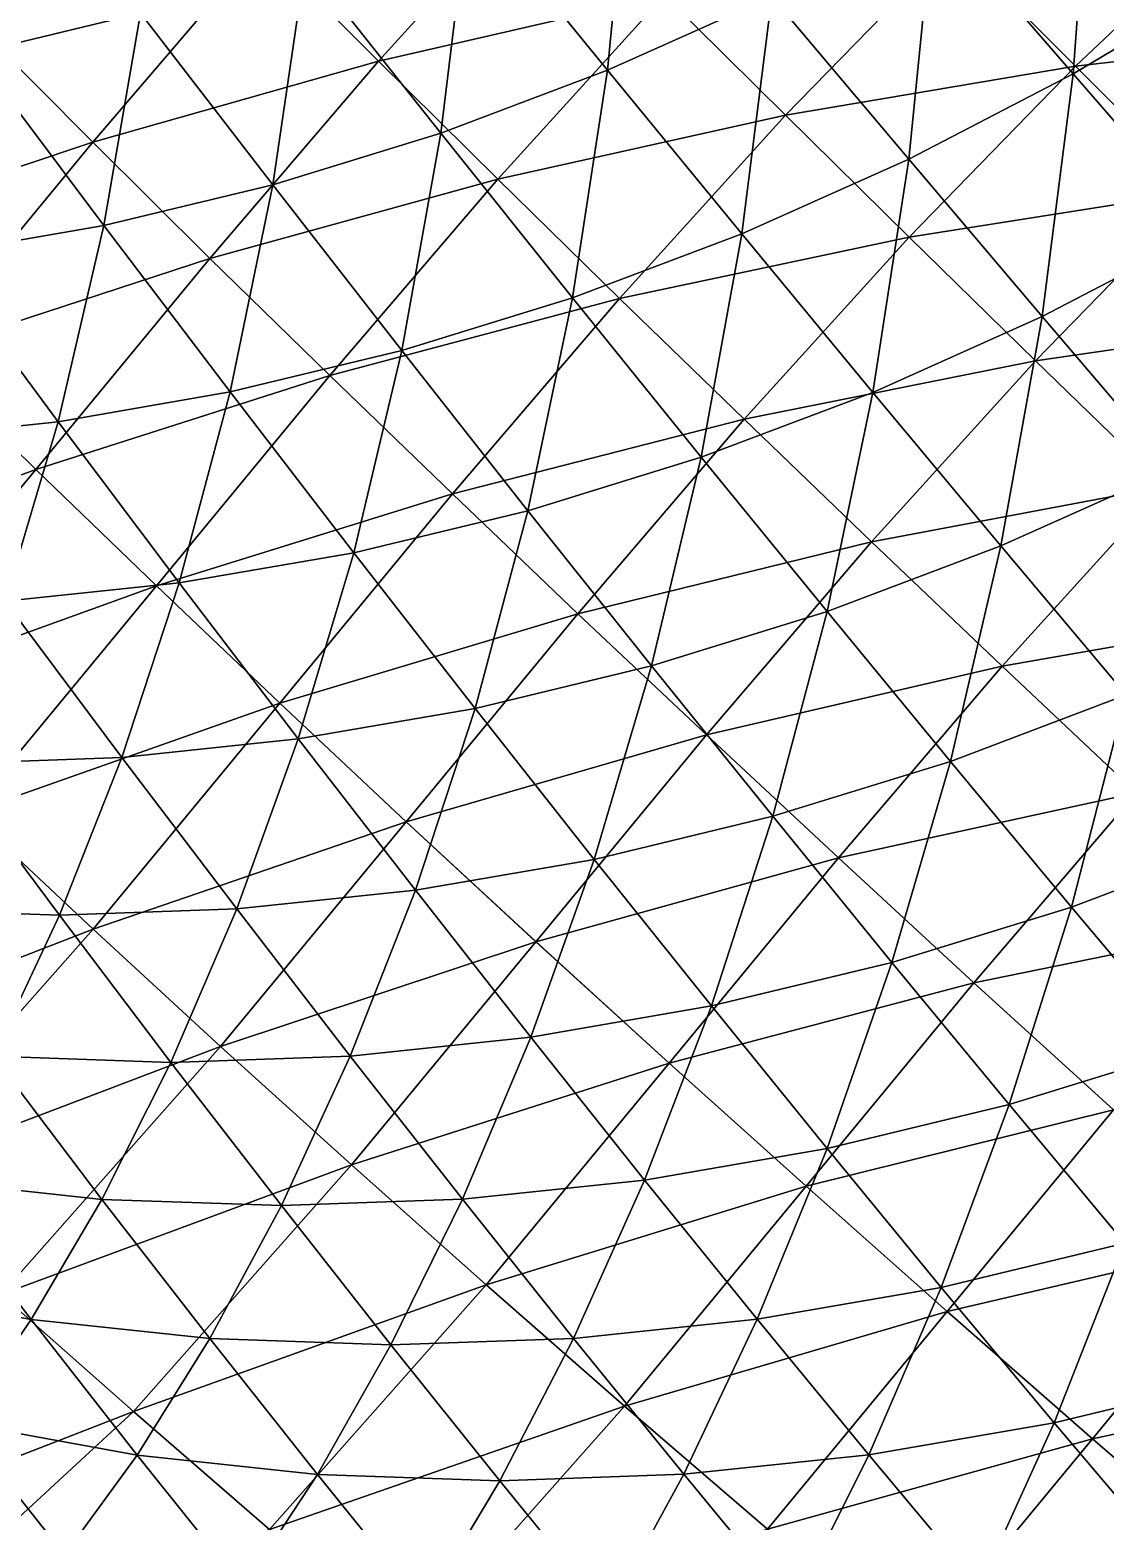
# Model space of a CAD drawing. Extents: x -232 to 179, y -162 to 161.
# Drawn here: x -71.16 to -35.27, y -42.64 to 7.12 of the extents above; entities that cross this region are included whole.
import ezdxf

# ---------------------------------------------------------------- set-up
doc = ezdxf.new("R2010")
doc.units = 0
doc.header["$MEASUREMENT"] = 0

msp = doc.modelspace()

# ---------------------------------------------------------------- linework, layer by layer
for points in [[(-36.339405, 5.6538734, -848.2252), (-35.715805, 14.173027, -856.3789), (-41.000595, 11.035049, -855.2667), (-41.00049600000001, 11.03515, -855.2666)], [(-35.715805, 14.173027, -856.3789), (-36.339405, 5.6538734, -848.2252), (-30.969728, 8.842255, -849.3552), (-30.96963, 8.842355, -849.3551)], [(-72.00078, 13.619125, -863.0607), (-73.00668, 6.3382416, -853.3042), (-67.46525600000001, 7.672741, -855.60333), (-67.46516, 7.672841, -855.6032)], [(-51.882446, 5.776676, -852.27985), (-51.10100000000001, 13.850357, -861.0972), (-56.49205799999999, 11.437321, -859.5062), (-56.49196, 11.437421, -859.5061)], [(-51.10100000000001, 13.850357, -861.0972), (-51.882446, 5.776676, -852.27985), (-46.395756, 8.232525, -853.8991), (-46.395657, 8.232625, -853.8989999999999)], [(-63.41490600000001, 9.970348, -617.6615), (-53.928265, 12.2420025, -610.7616), (-59.518887, 6.0746975, -611.2347), (-59.518787, 6.074797599999999, -611.23456)], [(-49.97323, 8.282471000000001, -604.3444), (-59.518887, 6.0746975, -611.2347), (-53.928265, 12.2420025, -610.7616), (-53.928165, 12.242103, -610.7615)], [(-57.4408, 3.6778564, -850.41406), (-56.49205799999999, 11.437321, -859.5062), (-61.95352, 9.375084, -857.673), (-61.953423, 9.375183999999999, -857.67285)], [(-56.49205799999999, 11.437321, -859.5062), (-57.4408, 3.6778564, -850.41406), (-51.882446, 5.776676, -852.27985), (-51.882347, 5.7767763, -852.2797)], [(-41.821228, 2.8063316, -846.8356), (-41.000595, 11.035049, -855.2667), (-46.395756, 8.232525, -853.8991), (-46.395657, 8.232625, -853.8989999999999)], [(-41.000595, 11.035049, -855.2667), (-41.821228, 2.8063316, -846.8356), (-36.339405, 5.6538734, -848.2252), (-36.339306, 5.6539736, -848.2251)], [(-40.35295, 10.000902, -597.70465), (-30.625868, 11.22481, -591.32104), (-36.258606, 5.903311, -591.2809), (-36.258507, 5.903411, -591.28076)], [(-26.477886, 7.025791000000001, -584.8806), (-36.258606, 5.903311, -591.2809), (-30.625868, 11.22481, -591.32104), (-30.625769, 11.22491, -591.3209)], [(-72.89348000000001, 7.215497, -624.7997), (-63.41490600000001, 9.970348, -617.6615), (-69.059784, 3.369753, -618.3555), (-69.059685, 3.3698528, -618.3554)], [(-59.518887, 6.0746975, -611.2347), (-69.059784, 3.369753, -618.3555), (-63.41490600000001, 9.970348, -617.6615), (-63.41480600000001, 9.9704485, -617.6614)], [(-49.97323, 8.282471000000001, -604.3444), (-40.35295, 10.000902, -597.70465), (-45.93599, 4.272873000000001, -597.9275), (-45.93589, 4.272973, -597.92737)], [(-36.258606, 5.903311, -591.2809), (-45.93599, 4.272873000000001, -597.9275), (-40.35295, 10.000902, -597.70465), (-40.35285, 10.001002, -597.7045)], [(-63.05031, 1.9453125, -848.3077400000001), (-61.95352, 9.375084, -857.673), (-67.46525600000001, 7.672741, -855.60333), (-67.46516, 7.672841, -855.6032)], [(-61.95352, 9.375084, -857.673), (-63.05031, 1.9453125, -848.3077400000001), (-57.4408, 3.6778564, -850.41406), (-57.4407, 3.6779563, -850.41394)], [(-31.803333, 0.44455338, -841.2994), (-30.969728, 8.842255, -849.3552), (-36.339405, 5.6538734, -848.2252), (-36.339306, 5.6539736, -848.2251)], [(-59.518887, 6.0746975, -611.2347), (-49.97323, 8.282471000000001, -604.3444), (-55.54193000000001, 2.139349, -604.8157), (-55.54183199999999, 2.139449, -604.81555)], [(-45.93599, 4.272873000000001, -597.9275), (-55.54193000000001, 2.139349, -604.8157), (-49.97323, 8.282471000000001, -604.3444), (-49.97313, 8.282571, -604.3443)], [(-47.39605, 0.31103897, -845.1903), (-46.395756, 8.232525, -853.8991), (-51.882446, 5.776676, -852.27985), (-51.882347, 5.7767763, -852.2797)], [(-46.395756, 8.232525, -853.8991), (-47.39605, 0.31103897, -845.1903), (-41.821228, 2.8063316, -846.8356), (-41.82113, 2.8064315, -846.83545)], [(-68.69005, 0.5871353, -845.9678), (-67.46525600000001, 7.672741, -855.60333), (-73.00668, 6.3382416, -853.3042), (-73.006584, 6.3383417, -853.3041)], [(-67.46525600000001, 7.672741, -855.60333), (-68.69005, 0.5871353, -845.9678), (-63.05031, 1.9453125, -848.3077400000001), (-63.05021, 1.9454125, -848.3076)], [(-69.059784, 3.369753, -618.3555), (-78.735794, 0.13504887, -625.66223), (-72.89348000000001, 7.215497, -624.7997), (-72.89338000000001, 7.215597, -624.7995599999999)], [(-36.258606, 5.903311, -591.2809), (-26.477886, 7.025791000000001, -584.8806), (-32.074, 1.7388878, -584.8407), (-32.073902, 1.7389878, -584.8406)], [(-73.00668, 6.3382416, -853.3042), (-74.3391, -0.38983917, -843.4018599999999), (-68.69005, 0.5871353, -845.9678), (-68.68995, 0.58723533, -845.96765)], [(-69.059784, 3.369753, -618.3555), (-59.518887, 6.0746975, -611.2347), (-65.146194, -0.5053539, -611.9265), (-65.14609499999999, -0.5052539, -611.9264)], [(-55.54193000000001, 2.139349, -604.8157), (-65.146194, -0.5053539, -611.9265), (-59.518887, 6.0746975, -611.2347), (-59.518787, 6.074797599999999, -611.23456)], [(-53.043682, -1.821495, -843.2945599999999), (-51.882446, 5.776676, -852.27985), (-57.4408, 3.6778564, -850.41406), (-57.4407, 3.6779563, -850.41394)], [(-51.882446, 5.776676, -852.27985), (-53.043682, -1.821495, -843.2945599999999), (-47.39605, 0.31103897, -845.1903), (-47.39595, 0.31113896, -845.1902)], [(-45.93599, 4.272873000000001, -597.9275), (-36.258606, 5.903311, -591.2809), (-41.810326, 0.20741081, -591.5024400000001), (-41.810226, 0.20751081, -591.5023)], [(-37.364838, -2.4443817, -839.8895), (-36.339405, 5.6538734, -848.2252), (-41.821228, 2.8063316, -846.8356), (-41.82113, 2.8064315, -846.83545)], [(-32.074, 1.7388878, -584.8407), (-41.810326, 0.20741081, -591.5024400000001), (-36.258606, 5.903311, -591.2809), (-36.258507, 5.903411, -591.28076)], [(-36.339405, 5.6538734, -848.2252), (-37.364838, -2.4443817, -839.8895), (-31.803333, 0.44455338, -841.2994), (-31.803234, 0.44465336, -841.29926)], [(-55.54193000000001, 2.139349, -604.8157), (-45.93599, 4.272873000000001, -597.9275), (-51.478233, -1.8410568, -598.39655), (-51.478134, -1.8409568, -598.3964)], [(-41.810326, 0.20741081, -591.5024400000001), (-51.478233, -1.8410568, -598.39655), (-45.93599, 4.272873000000001, -597.9275), (-45.93589, 4.272973, -597.92737)], [(-58.74329399999999, -3.5818672, -841.1544), (-57.4408, 3.6778564, -850.41406), (-63.05031, 1.9453125, -848.3077400000001), (-63.05021, 1.9454125, -848.3076)], [(-57.4408, 3.6778564, -850.41406), (-58.74329399999999, -3.5818672, -841.1544), (-53.043682, -1.821495, -843.2945599999999), (-53.043583, -1.821395, -843.29443)], [(-78.735794, 0.13504887, -625.66223), (-69.059784, 3.369753, -618.3555), (-74.88855, -3.6942692, -619.21606), (-74.88845, -3.6941693, -619.21594)], [(-65.146194, -0.5053539, -611.9265), (-74.88855, -3.6942692, -619.21606), (-69.059784, 3.369753, -618.3555), (-69.059685, 3.3698528, -618.3554)], [(-43.02069, -4.9759445, -838.2203400000001), (-41.821228, 2.8063316, -846.8356), (-47.39605, 0.31103897, -845.1903), (-47.39595, 0.31113896, -845.1902)], [(-41.821228, 2.8063316, -846.8356), (-43.02069, -4.9759445, -838.2203400000001), (-37.364838, -2.4443817, -839.8895), (-37.36474, -2.4442818, -839.8894)], [(-65.146194, -0.5053539, -611.9265), (-55.54193000000001, 2.139349, -604.8157), (-61.14718000000001, -4.4149036, -605.5049), (-61.14708, -4.414803500000001, -605.5047599999999)], [(-51.478233, -1.8410568, -598.39655), (-61.14718000000001, -4.4149036, -605.5049), (-55.54193000000001, 2.139349, -604.8157), (-55.54183199999999, 2.139449, -604.81555)], [(-64.47362, -4.961857, -838.7769), (-63.05031, 1.9453125, -848.3077400000001), (-68.69005, 0.5871353, -845.9678), (-68.68995, 0.58723533, -845.96765)], [(-63.05031, 1.9453125, -848.3077400000001), (-64.47362, -4.961857, -838.7769), (-58.74329399999999, -3.5818672, -841.1544), (-58.74319499999999, -3.5817673, -841.1543)], [(-41.810326, 0.20741081, -591.5024400000001), (-32.074, 1.7388878, -584.8407), (-37.58963, -3.919979, -585.06085), (-37.58953, -3.9198792, -585.0607)], [(-27.79197, -2.4991264, -578.3751), (-37.58963, -3.919979, -585.06085), (-32.074, 1.7388878, -584.8407), (-32.073902, 1.7389878, -584.8406)], [(-70.21342, -5.954525, -836.16974), (-68.69005, 0.5871353, -845.9678), (-74.3391, -0.38983917, -843.4018599999999), (-74.339005, -0.3897392, -843.40173)], [(-68.69005, 0.5871353, -845.9678), (-70.21342, -5.954525, -836.16974), (-64.47362, -4.961857, -838.7769), (-64.47352, -4.9617567, -838.7768)], [(-48.75042, -7.139473, -836.29706), (-47.39605, 0.31103897, -845.1903), (-53.043682, -1.821495, -843.2945599999999), (-53.043583, -1.821395, -843.29443)], [(-51.478233, -1.8410568, -598.39655), (-41.810326, 0.20741081, -591.5024400000001), (-47.32148, -5.8722153, -591.9689), (-47.32138, -5.872115, -591.96875)], [(-47.39605, 0.31103897, -845.1903), (-48.75042, -7.139473, -836.29706), (-43.02069, -4.9759445, -838.2203400000001), (-43.02059000000001, -4.975844400000001, -838.2202)], [(-37.58963, -3.919979, -585.06085), (-47.32148, -5.8722153, -591.9689), (-41.810326, 0.20741081, -591.5024400000001), (-41.810226, 0.20751081, -591.5023)], [(-33.01534, -7.534008, -833.04553), (-31.803333, 0.44455338, -841.2994), (-37.364838, -2.4443817, -839.8895), (-37.36474, -2.4442818, -839.8894)], [(-74.3391, -0.38983917, -843.4018599999999), (-75.94171, -6.554287, -833.3414), (-70.21342, -5.954525, -836.16974), (-70.21332, -5.954425, -836.1696)], [(-74.88855, -3.6942692, -619.21606), (-65.146194, -0.5053539, -611.9265), (-70.95682, -7.547395699999999, -612.7844), (-70.95671999999999, -7.547295599999999, -612.7843)], [(-61.14718000000001, -4.4149036, -605.5049), (-70.95682, -7.547395699999999, -612.7844), (-65.146194, -0.5053539, -611.9265), (-65.14609499999999, -0.5052539, -611.9264)], [(-61.14718000000001, -4.4149036, -605.5049), (-51.478233, -1.8410568, -598.39655), (-57.056847, -8.364166, -599.0824), (-57.05674699999999, -8.364066000000001, -599.0823)], [(-54.53288000000001, -8.925438, -834.1258), (-53.043682, -1.821495, -843.2945599999999), (-58.74329399999999, -3.5818672, -841.1544), (-58.74319499999999, -3.5817673, -841.1543)], [(-47.32148, -5.8722153, -591.9689), (-57.056847, -8.364166, -599.0824), (-51.478233, -1.8410568, -598.39655), (-51.478134, -1.8409568, -598.3964)], [(-53.043682, -1.821495, -843.2945599999999), (-54.53288000000001, -8.925438, -834.1258), (-48.75042, -7.139473, -836.29706), (-48.75032, -7.139373, -836.2969400000001)], [(-38.745495, -10.098824, -831.35443), (-37.364838, -2.4443817, -839.8895), (-43.02069, -4.9759445, -838.2203400000001), (-43.02059000000001, -4.975844400000001, -838.2202)], [(-37.364838, -2.4443817, -839.8895), (-38.745495, -10.098824, -831.35443), (-33.01534, -7.534008, -833.04553), (-33.01524000000001, -7.533908, -833.0454)], [(-37.58963, -3.919979, -585.06085), (-27.79197, -2.4991264, -578.3751), (-33.266605, -8.115932, -578.5936), (-33.266506, -8.115832000000001, -578.5935)], [(-70.95682, -7.547395699999999, -612.7844), (-81.19452, -11.32349, -620.1394), (-74.88855, -3.6942692, -619.21606), (-74.88845, -3.6941693, -619.21594)], [(-60.3465, -10.325478, -831.7137), (-58.74329399999999, -3.5818672, -841.1544), (-64.47362, -4.961857, -838.7769), (-64.47352, -4.9617567, -838.7768)], [(-58.74329399999999, -3.5818672, -841.1544), (-60.3465, -10.325478, -831.7137), (-54.53288000000001, -8.925438, -834.1258), (-54.53278, -8.925338, -834.1257)], [(-47.32148, -5.8722153, -591.9689), (-37.58963, -3.919979, -585.06085), (-43.06495, -9.960087, -585.52423), (-43.06485, -9.959987, -585.5241)], [(-33.266605, -8.115932, -578.5936), (-43.06495, -9.960087, -585.52423), (-37.58963, -3.919979, -585.06085), (-37.58953, -3.9198792, -585.0607)], [(-70.95682, -7.547395699999999, -612.7844), (-61.14718000000001, -4.4149036, -605.5049), (-66.93502, -11.429335, -606.3594), (-66.93491999999999, -11.4292345, -606.35925)], [(-57.056847, -8.364166, -599.0824), (-66.93502, -11.429335, -606.3594), (-61.14718000000001, -4.4149036, -605.5049), (-61.14708, -4.414803500000001, -605.5047599999999)], [(-66.16972, -11.332581, -829.0686599999999), (-64.47362, -4.961857, -838.7769), (-70.21342, -5.954525, -836.16974), (-70.21332, -5.954425, -836.1696)], [(-64.47362, -4.961857, -838.7769), (-66.16972, -11.332581, -829.0686599999999), (-60.3465, -10.325478, -831.7137), (-60.3464, -10.325377, -831.7135599999999)], [(-44.550495, -12.290787, -829.4059), (-43.02069, -4.9759445, -838.2203400000001), (-48.75042, -7.139473, -836.29706), (-48.75032, -7.139373, -836.2969400000001)], [(-43.02069, -4.9759445, -838.2203400000001), (-44.550495, -12.290787, -829.4059), (-38.745495, -10.098824, -831.35443), (-38.745396, -10.098723, -831.3543)], [(-71.98129, -11.941063, -826.19916), (-70.21342, -5.954525, -836.16974), (-75.94171, -6.554287, -833.3414), (-75.94161, -6.554187, -833.34125)], [(-70.21342, -5.954525, -836.16974), (-71.98129, -11.941063, -826.19916), (-66.16972, -11.332581, -829.0686599999999), (-66.169624, -11.33248, -829.06854)], [(-57.056847, -8.364166, -599.0824), (-47.32148, -5.8722153, -591.9689), (-52.86879, -12.35873, -592.6509), (-52.86869, -12.35863, -592.65076)], [(-43.06495, -9.960087, -585.52423), (-52.86879, -12.35873, -592.6509), (-47.32148, -5.8722153, -591.9689), (-47.32138, -5.872115, -591.96875)], [(-50.40892, -14.100204, -827.20605), (-48.75042, -7.139473, -836.29706), (-54.53288000000001, -8.925438, -834.1258), (-54.53278, -8.925338, -834.1257)], [(-48.75042, -7.139473, -836.29706), (-50.40892, -14.100204, -827.20605), (-44.550495, -12.290787, -829.4059), (-44.550396, -12.290687, -829.40576)], [(-81.19452, -11.32349, -620.1394), (-70.95682, -7.547395699999999, -612.7844), (-77.24316400000001, -15.152874, -613.7049), (-77.243065, -15.152774, -613.7048)], [(-66.93502, -11.429335, -606.3594), (-77.24316400000001, -15.152874, -613.7049), (-70.95682, -7.547395699999999, -612.7844), (-70.95671999999999, -7.547295599999999, -612.7843)], [(-34.560593, -15.070717, -824.5783700000001), (-33.01534, -7.534008, -833.04553), (-38.745495, -10.098824, -831.35443), (-38.745396, -10.098723, -831.3543)], [(-66.93502, -11.429335, -606.3594), (-57.056847, -8.364166, -599.0824), (-62.817177, -15.345261, -599.93286), (-62.817078, -15.3451605, -599.9327400000001)], [(-52.86879, -12.35873, -592.6509), (-62.817177, -15.345261, -599.93286), (-57.056847, -8.364166, -599.0824), (-57.05674699999999, -8.364066000000001, -599.0823)], [(-43.06495, -9.960087, -585.52423), (-33.266605, -8.115932, -578.5936), (-38.701244, -14.111158, -579.0535), (-38.701145, -14.111058, -579.0534)], [(-28.83337, -12.387529, -572.0914), (-38.701244, -14.111158, -579.0535), (-33.266605, -8.115932, -578.5936), (-33.266506, -8.115832000000001, -578.5935)], [(-56.298912, -15.518639, -824.7623), (-54.53288000000001, -8.925438, -834.1258), (-60.3465, -10.325478, -831.7137), (-60.3464, -10.325377, -831.7135599999999)], [(-54.53288000000001, -8.925438, -834.1258), (-56.298912, -15.518639, -824.7623), (-50.40892, -14.100204, -827.20605), (-50.40882, -14.100104, -827.20593)], [(-62.19864, -16.53897, -822.0825), (-60.3465, -10.325478, -831.7137), (-66.16972, -11.332581, -829.0686599999999), (-66.169624, -11.33248, -829.06854)], [(-60.3465, -10.325478, -831.7137), (-62.19864, -16.53897, -822.0825), (-56.298912, -15.518639, -824.7623), (-56.298813, -15.518538, -824.7622)], [(-52.86879, -12.35873, -592.6509), (-43.06495, -9.960087, -585.52423), (-48.576202, -16.404428, -586.2018), (-48.576103, -16.40433, -586.20166)], [(-38.701244, -14.111158, -579.0535), (-48.576202, -16.404428, -586.2018), (-43.06495, -9.960087, -585.52423), (-43.06485, -9.959987, -585.5241)], [(-40.43436, -17.288643, -822.6067), (-38.745495, -10.098824, -831.35443), (-44.550495, -12.290787, -829.4059), (-44.550396, -12.290687, -829.40576)], [(-38.745495, -10.098824, -831.35443), (-40.43436, -17.288643, -822.6067), (-34.560593, -15.070717, -824.5783700000001), (-34.560493, -15.070617, -824.57825)], [(-77.24316400000001, -15.152874, -613.7049), (-66.93502, -11.429335, -606.3594), (-73.19672, -19.00499, -607.27625), (-73.19662, -19.00489, -607.2761)], [(-62.817177, -15.345261, -599.93286), (-73.19672, -19.00499, -607.27625), (-66.93502, -11.429335, -606.3594), (-66.93491999999999, -11.4292345, -606.35925)], [(-68.08655, -17.155434, -819.1753), (-66.16972, -11.332581, -829.0686599999999), (-71.98129, -11.941063, -826.19916), (-71.98119, -11.940963, -826.1990400000001)], [(-66.16972, -11.332581, -829.0686599999999), (-68.08655, -17.155434, -819.1753), (-62.19864, -16.53897, -822.0825), (-62.19854, -16.538872, -822.0824)], [(-71.98129, -11.941063, -826.19916), (-73.94178000000001, -17.363754, -816.0498), (-68.08655, -17.155434, -819.1753), (-68.08645, -17.155334, -819.1752)], [(-62.817177, -15.345261, -599.93286), (-52.86879, -12.35873, -592.6509), (-58.596817, -19.300665, -593.4966), (-58.596718, -19.300566, -593.49646)], [(-48.576202, -16.404428, -586.2018), (-58.596817, -19.300665, -593.4966), (-52.86879, -12.35873, -592.6509), (-52.86869, -12.35863, -592.65076)], [(-46.36219000000001, -19.119492, -820.38086), (-44.550495, -12.290787, -829.4059), (-50.40892, -14.100204, -827.20605), (-50.40882, -14.100104, -827.20593)], [(-44.550495, -12.290787, -829.4059), (-46.36219000000001, -19.119492, -820.38086), (-40.43436, -17.288643, -822.6067), (-40.43425999999999, -17.288544, -822.60657)], [(-38.701244, -14.111158, -579.0535), (-28.83337, -12.387529, -572.0914), (-34.222294, -18.332333, -572.5474), (-34.222195, -18.332233, -572.5473)], [(-52.32196, -20.55474, -817.90814), (-50.40892, -14.100204, -827.20605), (-56.298912, -15.518639, -824.7623), (-56.298813, -15.518538, -824.7622)], [(-50.40892, -14.100204, -827.20605), (-52.32196, -20.55474, -817.90814), (-46.36219000000001, -19.119492, -820.38086), (-46.36209, -19.119392, -820.3807400000001)], [(-48.576202, -16.404428, -586.2018), (-38.701244, -14.111158, -579.0535), (-44.171528, -20.507607, -579.72614), (-44.17143, -20.507507, -579.726)], [(-34.222294, -18.332333, -572.5474), (-44.171528, -20.507607, -579.72614), (-38.701244, -14.111158, -579.0535), (-38.701145, -14.111058, -579.0534)], [(-73.19672, -19.00499, -607.27625), (-62.817177, -15.345261, -599.93286), (-69.049126, -22.88492, -600.8454), (-69.04903, -22.88482, -600.8453)], [(-58.596817, -19.300665, -593.4966), (-69.049126, -22.88492, -600.8454), (-62.817177, -15.345261, -599.93286), (-62.817078, -15.3451605, -599.9327400000001)], [(-36.39337, -22.14495, -815.8865400000001), (-34.560593, -15.070717, -824.5783700000001), (-40.43436, -17.288643, -822.6067), (-40.43425999999999, -17.288544, -822.60657)], [(-34.560593, -15.070717, -824.5783700000001), (-36.39337, -22.14495, -815.8865400000001), (-30.45705, -19.903397, -817.8792), (-30.456951, -19.903297, -817.8791)], [(-58.29158, -21.587158, -815.1966), (-56.298912, -15.518639, -824.7623), (-62.19864, -16.53897, -822.0825), (-62.19854, -16.538872, -822.0824)], [(-56.298912, -15.518639, -824.7623), (-58.29158, -21.587158, -815.1966), (-52.32196, -20.55474, -817.90814), (-52.32186, -20.554642, -817.908)], [(-58.596817, -19.300665, -593.4966), (-48.576202, -16.404428, -586.2018), (-54.266983, -23.301235, -587.0419999999999), (-54.266884, -23.301136, -587.0419)], [(-44.171528, -20.507607, -579.72614), (-54.266983, -23.301235, -587.0419999999999), (-48.576202, -16.404428, -586.2018), (-48.576103, -16.40433, -586.20166)], [(-64.249245, -22.21093, -812.255), (-62.19864, -16.53897, -822.0825), (-68.08655, -17.155434, -819.1753), (-68.08645, -17.155334, -819.1752)], [(-62.19864, -16.53897, -822.0825), (-64.249245, -22.21093, -812.255), (-58.29158, -21.587158, -815.1966), (-58.29148000000001, -21.587059, -815.1965)], [(-73.94178000000001, -17.363754, -816.0498), (-76.0453, -22.216576, -805.71844), (-70.173836, -22.421707, -809.0924), (-70.17374000000001, -22.421608, -809.0923)], [(-70.173836, -22.421707, -809.0924), (-68.08655, -17.155434, -819.1753), (-73.94178000000001, -17.363754, -816.0498), (-73.94168, -17.363655, -816.0497)], [(-68.08655, -17.155434, -819.1753), (-70.173836, -22.421707, -809.0924), (-64.249245, -22.21093, -812.255), (-64.249146, -22.21083, -812.2549)], [(-42.384327, -23.995308, -813.637), (-40.43436, -17.288643, -822.6067), (-46.36219000000001, -19.119492, -820.38086), (-46.36209, -19.119392, -820.3807400000001)], [(-40.43436, -17.288643, -822.6067), (-42.384327, -23.995308, -813.637), (-36.39337, -22.14495, -815.8865400000001), (-36.393272, -22.144852, -815.8864)], [(-44.171528, -20.507607, -579.72614), (-34.222294, -18.332333, -572.5474), (-39.646587, -24.674997, -573.2143599999999), (-39.64649, -24.674898, -573.2142299999999)], [(-29.619408, -22.631092, -565.99585), (-39.646587, -24.674997, -573.2143599999999), (-34.222294, -18.332333, -572.5474), (-34.222195, -18.332233, -572.5473)], [(-69.049126, -22.88492, -600.8454), (-80.59953, -27.368704, -608.01697), (-73.19672, -19.00499, -607.27625), (-73.19662, -19.00489, -607.2761)], [(-69.049126, -22.88492, -600.8454), (-58.596817, -19.300665, -593.4966), (-64.79379, -26.798021, -594.404), (-64.79369, -26.797922, -594.4039)], [(-54.266983, -23.301235, -587.0419999999999), (-64.79379, -26.798021, -594.404), (-58.596817, -19.300665, -593.4966), (-58.596718, -19.300566, -593.49646)], [(-48.407562, -25.445831, -811.1379400000001), (-46.36219000000001, -19.119492, -820.38086), (-52.32196, -20.55474, -817.90814), (-52.32186, -20.554642, -817.908)], [(-46.36219000000001, -19.119492, -820.38086), (-48.407562, -25.445831, -811.1379400000001), (-42.384327, -23.995308, -813.637), (-42.384228, -23.995209, -813.6369)], [(-32.419598, -26.87048, -809.2333), (-30.45705, -19.903397, -817.8792), (-36.39337, -22.14495, -815.8865400000001), (-36.393272, -22.144852, -815.8864)], [(-54.44075, -26.489243, -808.3975), (-52.32196, -20.55474, -817.90814), (-58.29158, -21.587158, -815.1966), (-58.29148000000001, -21.587059, -815.1965)], [(-52.32196, -20.55474, -817.90814), (-54.44075, -26.489243, -808.3975), (-48.407562, -25.445831, -811.1379400000001), (-48.407463, -25.445732, -811.1378)], [(-54.266983, -23.301235, -587.0419999999999), (-44.171528, -20.507607, -579.72614), (-49.82002, -27.353153, -580.5600599999999), (-49.81992, -27.353054, -580.55994)], [(-39.646587, -24.674997, -573.2143599999999), (-49.82002, -27.353153, -580.5600599999999), (-44.171528, -20.507607, -579.72614), (-44.17143, -20.507507, -579.726)], [(-60.46185999999999, -27.11966, -805.4245599999999), (-58.29158, -21.587158, -815.1966), (-64.249245, -22.21093, -812.255), (-64.249146, -22.21083, -812.2549)], [(-58.29158, -21.587158, -815.1966), (-60.46185999999999, -27.11966, -805.4245599999999), (-54.44075, -26.489243, -808.3975), (-54.44065, -26.489143, -808.3974)], [(-72.38354, -27.125359, -798.8184), (-70.173836, -22.421707, -809.0924), (-76.0453, -22.216576, -805.71844), (-76.045204, -22.216476, -805.7183)], [(-66.44955, -27.332687, -802.2284), (-64.249245, -22.21093, -812.255), (-70.173836, -22.421707, -809.0924), (-70.17374000000001, -22.421608, -809.0923)], [(-64.249245, -22.21093, -812.255), (-66.44955, -27.332687, -802.2284), (-60.46185999999999, -27.11966, -805.4245599999999), (-60.46176, -27.11956, -805.42444)], [(-38.467648, -28.738468, -806.96234), (-36.39337, -22.14495, -815.8865400000001), (-42.384327, -23.995308, -813.637), (-42.384228, -23.995209, -813.6369)], [(-36.39337, -22.14495, -815.8865400000001), (-38.467648, -28.738468, -806.96234), (-32.419598, -26.87048, -809.2333), (-32.4195, -26.87038, -809.23315)], [(-80.59953, -27.368704, -608.01697), (-69.049126, -22.88492, -600.8454), (-76.41677, -31.20889, -601.5826400000001), (-76.41667, -31.208792, -601.5825)], [(-64.79379, -26.798021, -594.404), (-76.41677, -31.20889, -601.5826400000001), (-69.049126, -22.88492, -600.8454), (-69.04903, -22.88482, -600.8453)], [(-70.173836, -22.421707, -809.0924), (-72.38354, -27.125359, -798.8184), (-66.44955, -27.332687, -802.2284), (-66.44945, -27.332588, -802.2283)], [(-39.646587, -24.674997, -573.2143599999999), (-29.619408, -22.631092, -565.99585), (-34.99248499999999, -28.91388, -566.65643), (-34.992386, -28.91378, -566.6563)], [(-64.79379, -26.798021, -594.404), (-54.266983, -23.301235, -587.0419999999999), (-60.423683, -30.74985, -587.9435), (-60.423584, -30.74975, -587.94336)], [(-49.82002, -27.353153, -580.5600599999999), (-60.423683, -30.74985, -587.9435), (-54.266983, -23.301235, -587.0419999999999), (-54.266884, -23.301136, -587.0419)], [(-44.54829, -30.202816, -804.43945), (-42.384327, -23.995308, -813.637), (-48.407562, -25.445831, -811.1379400000001), (-48.407463, -25.445732, -811.1378)], [(-42.384327, -23.995308, -813.637), (-44.54829, -30.202816, -804.43945), (-38.467648, -28.738468, -806.96234), (-38.46755, -28.738369, -806.9622)], [(-49.82002, -27.353153, -580.5600599999999), (-39.646587, -24.674997, -573.2143599999999), (-45.247585, -31.462982, -574.04126), (-45.247486, -31.462883, -574.04114)], [(-34.99248499999999, -28.91388, -566.65643), (-45.247585, -31.462982, -574.04126), (-39.646587, -24.674997, -573.2143599999999), (-39.64649, -24.674898, -573.2142299999999)], [(-50.638985, -31.256168, -801.6729), (-48.407562, -25.445831, -811.1379400000001), (-54.44075, -26.489243, -808.3975), (-54.44065, -26.489143, -808.3974)], [(-48.407562, -25.445831, -811.1379400000001), (-50.638985, -31.256168, -801.6729), (-44.54829, -30.202816, -804.43945), (-44.54819000000001, -30.202717, -804.4393299999999)], [(-76.41677, -31.20889, -601.5826400000001), (-64.79379, -26.798021, -594.404), (-72.12011, -35.075294, -595.1371), (-72.12001, -35.075195, -595.1369599999999)], [(-60.423683, -30.74985, -587.9435), (-72.12011, -35.075294, -595.1371), (-64.79379, -26.798021, -594.404), (-64.79369, -26.797922, -594.4039)], [(-56.717476, -31.892597, -798.6716299999999), (-54.44075, -26.489243, -808.3975), (-60.46185999999999, -27.11966, -805.4245599999999), (-60.46176, -27.11956, -805.42444)], [(-54.44075, -26.489243, -808.3975), (-56.717476, -31.892597, -798.6716299999999), (-50.638985, -31.256168, -801.6729), (-50.63888499999999, -31.25607, -801.6728)], [(-72.38354, -27.125359, -798.8184), (-74.67033, -31.26324, -788.3539), (-68.75278, -31.89835, -792.0025), (-68.75268, -31.89825, -792.0024)], [(-68.75278, -31.89835, -792.0025), (-66.44955, -27.332687, -802.2284), (-72.38354, -27.125359, -798.8184), (-72.38344000000001, -27.12526, -798.8183)], [(-66.44955, -27.332687, -802.2284), (-68.75278, -31.89835, -792.0025), (-62.76223, -32.107647, -795.44495), (-62.76213000000001, -32.107548, -795.4448)], [(-62.76223, -32.107647, -795.44495), (-60.46185999999999, -27.11966, -805.4245599999999), (-66.44955, -27.332687, -802.2284), (-66.44945, -27.332588, -802.2283)], [(-60.46185999999999, -27.11966, -805.4245599999999), (-62.76223, -32.107647, -795.44495), (-56.717476, -31.892597, -798.6716299999999), (-56.717377, -31.892498, -798.6715)], [(-60.423683, -30.74985, -587.9435), (-49.82002, -27.353153, -580.5600599999999), (-55.930965, -34.746418, -581.45483), (-55.930866, -34.74632, -581.4547)], [(-45.247585, -31.462982, -574.04126), (-55.930965, -34.746418, -581.45483), (-49.82002, -27.353153, -580.5600599999999), (-49.81992, -27.353054, -580.55994)], [(-34.60515, -33.358803, -800.3457), (-32.419598, -26.87048, -809.2333), (-38.467648, -28.738468, -806.96234), (-38.46755, -28.738369, -806.9622)], [(-40.737354, -34.83557, -797.8014), (-38.467648, -28.738468, -806.96234), (-44.54829, -30.202816, -804.43945), (-44.54819000000001, -30.202717, -804.4393299999999)], [(-38.467648, -28.738468, -806.96234), (-40.737354, -34.83557, -797.8014), (-34.60515, -33.358803, -800.3457), (-34.60505, -33.358704, -800.3456)], [(-45.247585, -31.462982, -574.04126), (-34.99248499999999, -28.91388, -566.65643), (-40.540596, -35.637775, -567.4756), (-40.54049699999999, -35.637676, -567.47546)], [(-30.199295, -33.232193, -560.0416), (-40.540596, -35.637775, -567.4756), (-34.99248499999999, -28.91388, -566.65643), (-34.992386, -28.91378, -566.6563)], [(-46.879696, -35.89785, -795.0114), (-44.54829, -30.202816, -804.43945), (-50.638985, -31.256168, -801.6729), (-50.63888499999999, -31.25607, -801.6728)], [(-44.54829, -30.202816, -804.43945), (-46.879696, -35.89785, -795.0114), (-40.737354, -34.83557, -797.8014), (-40.737255, -34.835472, -797.8013)], [(-72.12011, -35.075294, -595.1371), (-60.423683, -30.74985, -587.9435), (-67.70236, -38.973312, -588.6718), (-67.70226, -38.973213, -588.6717)], [(-55.930965, -34.746418, -581.45483), (-67.70236, -38.973312, -588.6718), (-60.423683, -30.74985, -587.9435), (-60.423584, -30.74975, -587.94336)], [(-74.67033, -31.26324, -788.3539), (-76.9922, -34.83509, -777.70123), (-71.11483, -35.905, -781.57947), (-71.11473000000001, -35.9049, -781.57935)], [(-71.11483, -35.905, -781.57947), (-68.75278, -31.89835, -792.0025), (-74.67033, -31.26324, -788.3539), (-74.67023, -31.263142, -788.35376)], [(-53.009735, -36.53968, -791.9847), (-50.638985, -31.256168, -801.6729), (-56.717476, -31.892597, -798.6716299999999), (-56.717377, -31.892498, -798.6715)], [(-50.638985, -31.256168, -801.6729), (-53.009735, -36.53968, -791.9847), (-46.879696, -35.89785, -795.0114), (-46.879597, -35.89775, -795.0113)], [(-55.930965, -34.746418, -581.45483), (-45.247585, -31.462982, -574.04126), (-51.307133, -38.794075, -574.9285), (-51.307034, -38.793976, -574.9284)], [(-40.540596, -35.637775, -567.4756), (-51.307133, -38.794075, -574.9285), (-45.247585, -31.462982, -574.04126), (-45.247486, -31.462883, -574.04114)], [(-68.75278, -31.89835, -792.0025), (-71.11483, -35.905, -781.57947), (-65.147095, -36.54548, -785.2590299999999), (-65.146996, -36.54538, -785.2589)], [(-65.147095, -36.54548, -785.2590299999999), (-62.76223, -32.107647, -795.44495), (-68.75278, -31.89835, -792.0025), (-68.75268, -31.89825, -792.0024)], [(-62.76223, -32.107647, -795.44495), (-65.147095, -36.54548, -785.2590299999999), (-59.10574699999999, -36.75656, -788.73065), (-59.105648, -36.756462, -788.7305)], [(-59.10574699999999, -36.75656, -788.73065), (-56.717476, -31.892597, -798.6716299999999), (-62.76223, -32.107647, -795.44495), (-62.76213000000001, -32.107548, -795.4448)], [(-56.717476, -31.892597, -798.6716299999999), (-59.10574699999999, -36.75656, -788.73065), (-53.009735, -36.53968, -791.9847), (-53.009636, -36.53958, -791.98456)], [(-40.540596, -35.637775, -567.4756), (-30.199295, -33.232193, -560.0416), (-35.68895, -39.885246, -560.85205), (-35.68885, -39.885147, -560.8519)], [(-25.256168, -37.638565, -553.3583), (-35.68895, -39.885246, -560.85205), (-30.199295, -33.232193, -560.0416), (-30.199196, -33.232094, -560.0415)], [(-36.968422, -39.35312, -791.2133), (-34.60515, -33.358803, -800.3457), (-40.737354, -34.83557, -797.8014), (-40.737255, -34.835472, -797.8013)], [(-34.60515, -33.358803, -800.3457), (-36.968422, -39.35312, -791.2133), (-30.7903, -37.865295, -793.7766), (-30.790201, -37.865196, -793.7765)], [(-67.70236, -38.973312, -588.6718), (-55.930965, -34.746418, -581.45483), (-63.155537, -42.908764, -582.1778), (-63.155437, -42.908665, -582.1777)], [(-51.307133, -38.794075, -574.9285), (-63.155537, -42.908764, -582.1778), (-55.930965, -34.746418, -581.45483), (-55.930866, -34.74632, -581.4547)], [(-67.70236, -38.973312, -588.6718), (-82.63308, -44.781654, -594.9313), (-72.12011, -35.075294, -595.1371), (-72.12001, -35.075195, -595.1369599999999)], [(-73.49472, -39.35263, -770.9626), (-71.11483, -35.905, -781.57947), (-76.9922, -34.83509, -777.70123), (-76.9921, -34.83499, -777.7011)], [(-43.156754, -40.423363, -788.4024), (-40.737354, -34.83557, -797.8014), (-46.879696, -35.89785, -795.0114), (-46.879597, -35.89775, -795.0113)], [(-40.737354, -34.83557, -797.8014), (-43.156754, -40.423363, -788.4024), (-36.968422, -39.35312, -791.2133), (-36.968323, -39.35302, -791.2132)], [(-51.307133, -38.794075, -574.9285), (-40.540596, -35.637775, -567.4756), (-46.542953, -42.89966, -568.3545), (-46.542854, -42.89956, -568.3544)], [(-35.68895, -39.885246, -560.85205), (-46.542953, -42.89966, -568.3545), (-40.540596, -35.637775, -567.4756), (-40.54049699999999, -35.637676, -567.47546)], [(-71.11483, -35.905, -781.57947), (-73.49472, -39.35263, -770.9626), (-67.57334, -40.43055, -774.8699), (-67.57324, -40.43045, -774.86975)], [(-67.57334, -40.43055, -774.8699), (-65.147095, -36.54548, -785.2590299999999), (-71.11483, -35.905, -781.57947), (-71.11473000000001, -35.9049, -781.57935)], [(-49.33269, -41.06998400000001, -785.3530000000001), (-46.879696, -35.89785, -795.0114), (-53.009735, -36.53968, -791.9847), (-53.009636, -36.53958, -791.98456)], [(-46.879696, -35.89785, -795.0114), (-49.33269, -41.06998400000001, -785.3530000000001), (-43.156754, -40.423363, -788.4024), (-43.156654, -40.423264, -788.4023)], [(-65.147095, -36.54548, -785.2590299999999), (-67.57334, -40.43055, -774.8699), (-61.560925, -41.075836, -778.577), (-61.560825, -41.075737, -778.5769)], [(-61.560925, -41.075836, -778.577), (-59.10574699999999, -36.75656, -788.73065), (-65.147095, -36.54548, -785.2590299999999), (-65.146996, -36.54538, -785.2589)], [(-59.10574699999999, -36.75656, -788.73065), (-61.560925, -41.075836, -778.577), (-55.474346, -41.28849, -782.0746), (-55.474247, -41.28839, -782.0744599999999)], [(-55.474346, -41.28849, -782.0746), (-53.009735, -36.53968, -791.9847), (-59.10574699999999, -36.75656, -788.73065), (-59.105648, -36.756462, -788.7305)], [(-53.009735, -36.53968, -791.9847), (-55.474346, -41.28849, -782.0746), (-49.33269, -41.06998400000001, -785.3530000000001), (-49.332592, -41.069885, -785.3529)], [(-35.68895, -39.885246, -560.85205), (-25.256168, -37.638565, -553.3583), (-30.681553, -44.213722, -554.1592400000001), (-30.681454, -44.213623, -554.1591)], [(-33.235596, -43.763683, -784.6652), (-30.7903, -37.865295, -793.7766), (-36.968422, -39.35312, -791.2133), (-36.968323, -39.35302, -791.2132)], [(-63.155537, -42.908764, -582.1778), (-51.307133, -38.794075, -574.9285), (-58.470966, -46.887783, -575.6454), (-58.47086700000001, -46.887684, -575.64526)], [(-46.542953, -42.89966, -568.3545), (-58.470966, -46.887783, -575.6454), (-51.307133, -38.794075, -574.9285), (-51.307034, -38.793976, -574.9284)], [(-82.63308, -44.781654, -594.9313), (-67.70236, -38.973312, -588.6718), (-78.146996, -48.61657, -588.4674), (-78.1469, -48.61647, -588.4673)], [(-63.155537, -42.908764, -582.1778), (-78.146996, -48.61657, -588.4674), (-67.70236, -38.973312, -588.6718), (-67.70226, -38.973213, -588.6717)], [(-73.49472, -39.35263, -770.9626), (-75.85573000000001, -42.244267, -760.1562), (-70.00091, -43.763203, -764.2819999999999), (-70.00081, -43.763103, -764.2818599999999)], [(-70.00091, -43.763203, -764.2819999999999), (-67.57334, -40.43055, -774.8699), (-73.49472, -39.35263, -770.9626), (-73.49462, -39.35253, -770.96246)], [(-39.46442, -44.84093, -781.83594), (-36.968422, -39.35312, -791.2133), (-43.156754, -40.423363, -788.4024), (-43.156654, -40.423264, -788.4023)], [(-36.968422, -39.35312, -791.2133), (-39.46442, -44.84093, -781.83594), (-33.235596, -43.763683, -784.6652), (-33.235497, -43.763584, -784.6651)], [(-46.542953, -42.89966, -568.3545), (-35.68895, -39.885246, -560.85205), (-41.62805, -47.07060999999999, -561.7217400000001), (-41.62795300000001, -47.07051, -561.7216)], [(-30.681553, -44.213722, -554.1592400000001), (-41.62805, -47.07060999999999, -561.7217400000001), (-35.68895, -39.885246, -560.85205), (-35.68885, -39.885147, -560.8519)], [(-67.57334, -40.43055, -774.8699), (-70.00091, -43.763203, -764.2819999999999), (-64.04079, -44.84817, -768.21484), (-64.04069, -44.84807199999999, -768.2147)], [(-64.04079, -44.84817, -768.21484), (-61.560925, -41.075836, -778.577), (-67.57334, -40.43055, -774.8699), (-67.57324, -40.43045, -774.86975)], [(-45.68077, -45.491795, -778.7666), (-43.156754, -40.423363, -788.4024), (-49.33269, -41.06998400000001, -785.3530000000001), (-49.332592, -41.069885, -785.3529)], [(-43.156754, -40.423363, -788.4024), (-45.68077, -45.491795, -778.7666), (-39.46442, -44.84093, -781.83594), (-39.46432, -44.84083, -781.8358)], [(-61.560925, -41.075836, -778.577), (-64.04079, -44.84817, -768.21484), (-57.98903000000001, -45.497684, -771.9462), (-57.98893, -45.497585, -771.9461)], [(-57.98903000000001, -45.497684, -771.9462), (-55.474346, -41.28849, -782.0746), (-61.560925, -41.075836, -778.577), (-61.560825, -41.075737, -778.5769)], [(-55.474346, -41.28849, -782.0746), (-57.98903000000001, -45.497684, -771.9462), (-51.862617, -45.711735, -775.4667400000001), (-51.86252, -45.711636, -775.4666)], [(-51.862617, -45.711735, -775.4667400000001), (-49.33269, -41.06998400000001, -785.3530000000001), (-55.474346, -41.28849, -782.0746), (-55.474247, -41.28839, -782.0744599999999)], [(-49.33269, -41.06998400000001, -785.3530000000001), (-51.862617, -45.711735, -775.4667400000001), (-45.68077, -45.491795, -778.7666), (-45.68067, -45.491695, -778.7665)], [(-72.39392, -46.546852, -753.5005), (-70.00091, -43.763203, -764.2819999999999), (-75.85573000000001, -42.244267, -760.1562), (-75.85563, -42.244167, -760.15607)]]:
    msp.add_3dface(points)

doc.saveas('drawing.dxf')
